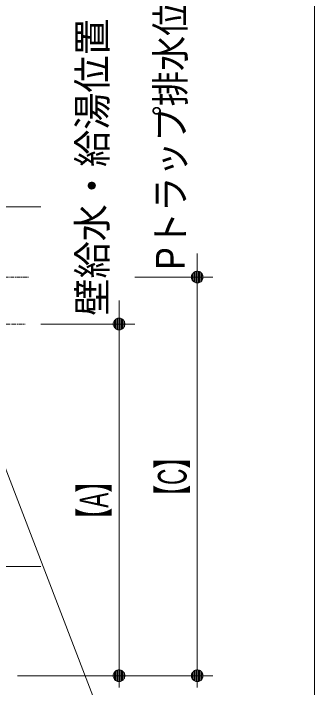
# Model space of a CAD drawing. Units: millimetres, scale not verified. Extents: x -6062 to 6062, y -3045 to 3045.
# Drawn here: x -3402 to -3018, y -2035 to -1173 of the extents above; entities that cross this region are included whole.
import ezdxf
from ezdxf.enums import TextEntityAlignment as Align

# ---------------------------------------------------------------- set-up
doc = ezdxf.new("R2010")
doc.units = ezdxf.units.MM
doc.header["$LTSCALE"] = 20
doc.linetypes.add('CHAIN1', pattern=[8, 5, -1, 1, -1])
for name, color, linetype, lineweight in [('0-0_1図面枠', 7, 'Continuous', 9), ('0-1_2寸法-2', 7, 'Continuous', 9), ('0-2_0', 7, 'Continuous', 9), ('0-4_5ボウル・キャビネット', 7, 'Continuous', 9), ('0-5_2寸法-3', 7, 'Continuous', 9), ('0-7_4給排水', 7, 'Continuous', 9)]:
    doc.layers.add(name, color=color, linetype=linetype, lineweight=lineweight)
doc.styles.add('ＭＳ Ｐゴシック', font='')
doc.styles.get('ＭＳ Ｐゴシック').set_extended_font_data('MS PGothic')

# ---------------------------------------------------------------- blocks, each defined once
blk = doc.blocks.new('_Dot')
at = {"layer": '0-2_0'}
for p, q in [((-10, 0), (-20, 0)), ((9.78, 2), (-9.78, 2)), ((7.99, 6), (-7.99, 6)), ((9.16, -3.98), (-9.16, -3.98)), ((6, -7.98), (-6, -7.98))]:
    blk.add_line(p, q, dxfattribs=at)
for points in [[(10, 0), (9.92, 1.25), (9.69, 2.49), (9.3, 3.68), (8.76, 4.82), (8.09, 5.88), (7.29, 6.85), (6.37, 7.71), (5.36, 8.44), (4.26, 9.05), (3.09, 9.51), (1.87, 9.82), (0.63, 9.98), (-0.63, 9.98), (-1.87, 9.82), (-3.09, 9.51), (-4.26, 9.05), (-5.36, 8.44), (-6.37, 7.71), (-7.29, 6.85), (-8.09, 5.88), (-8.76, 4.82), (-9.3, 3.68), (-9.69, 2.49), (-9.92, 1.25), (-10, 0), (0, 0)], [(-10, 0), (-9.92, -1.25), (-9.69, -2.49), (-9.3, -3.68), (-8.76, -4.82), (-8.09, -5.88), (-7.29, -6.85), (-6.37, -7.71), (-5.36, -8.44), (-4.26, -9.05), (-3.09, -9.51), (-1.87, -9.82), (-0.63, -9.98), (0.63, -9.98), (1.87, -9.82), (3.09, -9.51), (4.26, -9.05), (5.36, -8.44), (6.37, -7.71), (7.29, -6.85), (8.09, -5.88), (8.76, -4.82), (9.3, -3.68), (9.69, -2.49), (9.92, -1.25), (10, 0), (0, 0)]]:
    blk.add_lwpolyline(points, close=True, dxfattribs=at)
blk = doc.blocks.new('グループ-9')
at = {"layer": '0-7_4給排水', "linetype": 'CHAIN1'}
blk.add_line((-35900, -30200), (-31900, -30200), dxfattribs=at)
blk = doc.blocks.new('止水栓_側面')
at = {"layer": '0-7_4給排水', "linetype": 'CHAIN1'}
blk.add_line((-3010, 0), (1000, 0), dxfattribs=at)
at = {"layer": '0-7_4給排水'}
blk.add_lwpolyline([(-900, 1200), (-900, 600), (-1200, 600), (-1200, 1200)], dxfattribs=at)
for points in [[(-1950, 660), (-1850, 660), (-1850, 300), (-1950, 300)], [(-1330, 600), (-770, 600), (-770, 360), (-1330, 360)], [(-200, 600), (0, 600), (0, -600), (-200, -600)], [(-1250, 360), (-850, 360), (-850, 298), (-1250, 298)], [(-1450, -300), (-2010, -300), (-2010, 300), (-1450, 300)], [(-1450, 240), (-1430, 240), (-1430, -240), (-1450, -240)], [(-1430, 298), (-200, 298), (-200, -298), (-1430, -298)]]:
    blk.add_lwpolyline(points, close=True, dxfattribs=at)
blk = doc.blocks.new('グループ-15')
at = {"layer": '0-7_4給排水', "linetype": 'CHAIN1'}
for p, q in [((-33600, -24000), (-33600, -19890)), ((-33880, -28400), (-33770, -27853.5))]:
    blk.add_line(p, q, dxfattribs=at)
at = {"layer": '0-7_4給排水'}
for p, q in [((-33300, -21210.9), (-33300, -21340)), ((-33900, -21260), (-33900, -21340))]:
    blk.add_line(p, q, dxfattribs=at)
for points in [[(-33950, -20920), (-33950, -20760), (-34703.1, -20760), (-34708.2, -20760.3), (-34713.4, -20761.3), (-34718.7, -20763.1), (-34723.9, -20765.6), (-34729.1, -20768.9), (-34734, -20773), (-34738.7, -20777.9), (-34743.1, -20783.4), (-34747, -20789.6), (-34750.4, -20796.2), (-34753.3, -20803.3), (-34755.7, -20810.6), (-34757.5, -20818), (-34758.7, -20825.4), (-34759.4, -20832.8), (-34759.7, -20840), (-34759.4, -20847.2), (-34758.7, -20854.6), (-34757.5, -20862), (-34755.7, -20869.4), (-34753.3, -20876.7), (-34750.4, -20883.8), (-34747, -20890.4), (-34743.1, -20896.6), (-34738.7, -20902.1), (-34734, -20907), (-34729.1, -20911.1), (-34723.9, -20914.4), (-34718.7, -20916.9), (-34713.4, -20918.7), (-34708.2, -20919.7), (-34703.1, -20920)], [(-33250, -20720), (-33950, -20720), (-33950, -21260), (-33352.5, -21260), (-33330.8, -21241.4), (-33311.2, -21222.9), (-33294.1, -21204.6), (-33279.6, -21186.7), (-33267.7, -21169.2), (-33258.7, -21152.3), (-33252.8, -21136.2), (-33250.1, -21121.1)], [(-33950, -23440), (-33250, -23440), (-33250, -21340), (-33950, -21340)], [(-34080, -23500), (-33120, -23500), (-33120, -23440), (-34080, -23440)]]:
    blk.add_lwpolyline(points, close=True, dxfattribs=at)
for points in [[(-34994.5, -22863.2), (-34643.2, -22271.2), (-34634.6, -22258.3), (-34622.6, -22244.3), (-34613.2, -22235.7), (-34605.8, -22230.5), (-34603.4, -22229.3), (-34599.7, -22228), (-33950, -22228), (-33950, -21828), (-34599.5, -21828), (-34612.2, -21828.8), (-34653.9, -21831.7), (-34666.8, -21834.3), (-34708, -21842.9), (-34720.5, -21847.2), (-34760.6, -21861.5), (-34810.9, -21887.1), (-34854, -21916.8), (-34864, -21924), (-34903.8, -21960), (-34912, -21968.3), (-34949.1, -22011.2), (-34983, -22061.3), (-34988.2, -22069.2), (-34989.4, -22071.1), (-35341, -22663.6), (-35344.3, -22672.5), (-35345.8, -22682.4), (-35345.4, -22693.1), (-35343.1, -22704.4), (-35339.1, -22716.1), (-35333.5, -22728), (-35326.5, -22740), (-35318.3, -22751.9), (-35309.1, -22763.4), (-35298.8, -22775), (-35287.1, -22786.8), (-35273.9, -22798.8), (-35259.3, -22810.7)], [(-35259.3, -22810.7), (-35243.6, -22822.5), (-35226.8, -22833.8), (-35209.2, -22844.5), (-35191.1, -22854.3), (-35172.7, -22863.2), (-35154.4, -22871), (-35136.4, -22877.6), (-35119, -22883), (-35102.5, -22887), (-35086.9, -22889.8), (-35072.5, -22891.5), (-35059.4, -22892), (-35047.1, -22891.5), (-35035.4, -22889.8), (-35024.6, -22887), (-35014.9, -22883), (-35006.5, -22877.6), (-34999.6, -22871), (-34994.5, -22863.2)]]:
    blk.add_lwpolyline(points, dxfattribs=at)
at = {"layer": '0-7_4給排水', "linetype": 'CHAIN1'}
for points in [[(-33600, -26149.1), (-33600, -25974.5), (-33600, -25453.5), (-33600, -23500)], [(-34050, -30800), (-34050, -30279.1), (-34050, -30104.4)]]:
    blk.add_lwpolyline(points, dxfattribs=at)
for centre, start, end in [((-42231.1, -26149.1), 348.61075, 0), ((-25418.9, -30104.4), 168.61075, 180)]:
    blk.add_arc(centre, 8631.1, start, end, dxfattribs=at)
at = {"layer": '0-7_4給排水'}
blk.add_blockref('止水栓_側面', (-33000, -31400), dxfattribs=at)

msp = doc.modelspace()

# ---------------------------------------------------------------- linework, layer by layer
at = {"layer": '0-0_1図面枠'}
msp.add_line((-3017.5, 1750), (-3017.5, -2420), dxfattribs=at)
at = {"layer": '0-1_2寸法-2'}
for p, q in [((-3167.5, -1494.99), (-3167.5, -1479.99)), ((-3247.5, -1510), (-3147.5, -1510)), ((-3247.5, -1510), (-3147.5, -1510)), ((-3167.5, -1510), (-3167.5, -2020)), ((-3167.5, -1525.01), (-3167.5, -2004.99)), ((-3267.5, -1554.99), (-3267.5, -1539.99)), ((-3367.5, -1570), (-3247.5, -1570)), ((-3367.5, -1570), (-3247.5, -1570)), ((-3267.5, -1570), (-3267.5, -2020)), ((-3267.5, -1585.01), (-3267.5, -2004.99)), ((-3397.5, -2020), (-3247.5, -2020)), ((-3397.5, -2020), (-3247.5, -2020)), ((-3247.5, -2020), (-3147.5, -2020)), ((-3247.5, -2020), (-3147.5, -2020))]:
    msp.add_line(p, q, dxfattribs=at)
at = {"layer": '0-4_5ボウル・キャビネット', "linetype": 'CHAIN1'}
for p, q in [((-3467.5, -1420), (-3367.5, -1420)), ((-3467.5, -1880), (-3367.5, -1880))]:
    msp.add_line(p, q, dxfattribs=at)
at = {"layer": '0-5_2寸法-3'}
msp.add_lwpolyline([(-3605.69, -2420), (-3157.5, -2420), (-3478.25, -1584.9)], dxfattribs=at)

# ---------------------------------------------------------------- block references
at = {"layer": '0-1_2寸法-2', "xscale": 0.7503418, "yscale": 0.7503418}
for p, rotation in [((-3167.5, -1510), 270), ((-3167.5, -1510), 90), ((-3267.5, -1570), 270), ((-3267.5, -1570), 90), ((-3267.5, -2020), 270), ((-3167.5, -2020), 270), ((-3267.5, -2020), 90), ((-3167.5, -2020), 90)]:
    msp.add_blockref('_Dot', p, dxfattribs=dict(at, rotation=rotation))
at = {"layer": '0-7_4給排水', "xscale": 0.05, "yscale": 0.05}
for name in ['グループ-15', 'グループ-9']:
    msp.add_blockref(name, (-1787.5, 0), dxfattribs=at)

# ---------------------------------------------------------------- texts
at = {"layer": '0-1_2寸法-2', "style": 'ＭＳ Ｐゴシック'}
for s, width, p in [('Pトラップ排水位置', 0.9, (-3172.48, -1500.42)), ('壁給水・給湯位置', 0.95, (-3272.38, -1559.36)), ('【C】', 0.6, (-3170.13, -1805.83)), ('【A】', 0.6, (-3270.13, -1835.05))]:
    msp.add_text(s, height=36.69, rotation=90, dxfattribs=dict(at, width=width)).set_placement(p, align=Align.BOTTOM_LEFT)

doc.saveas('drawing.dxf')
